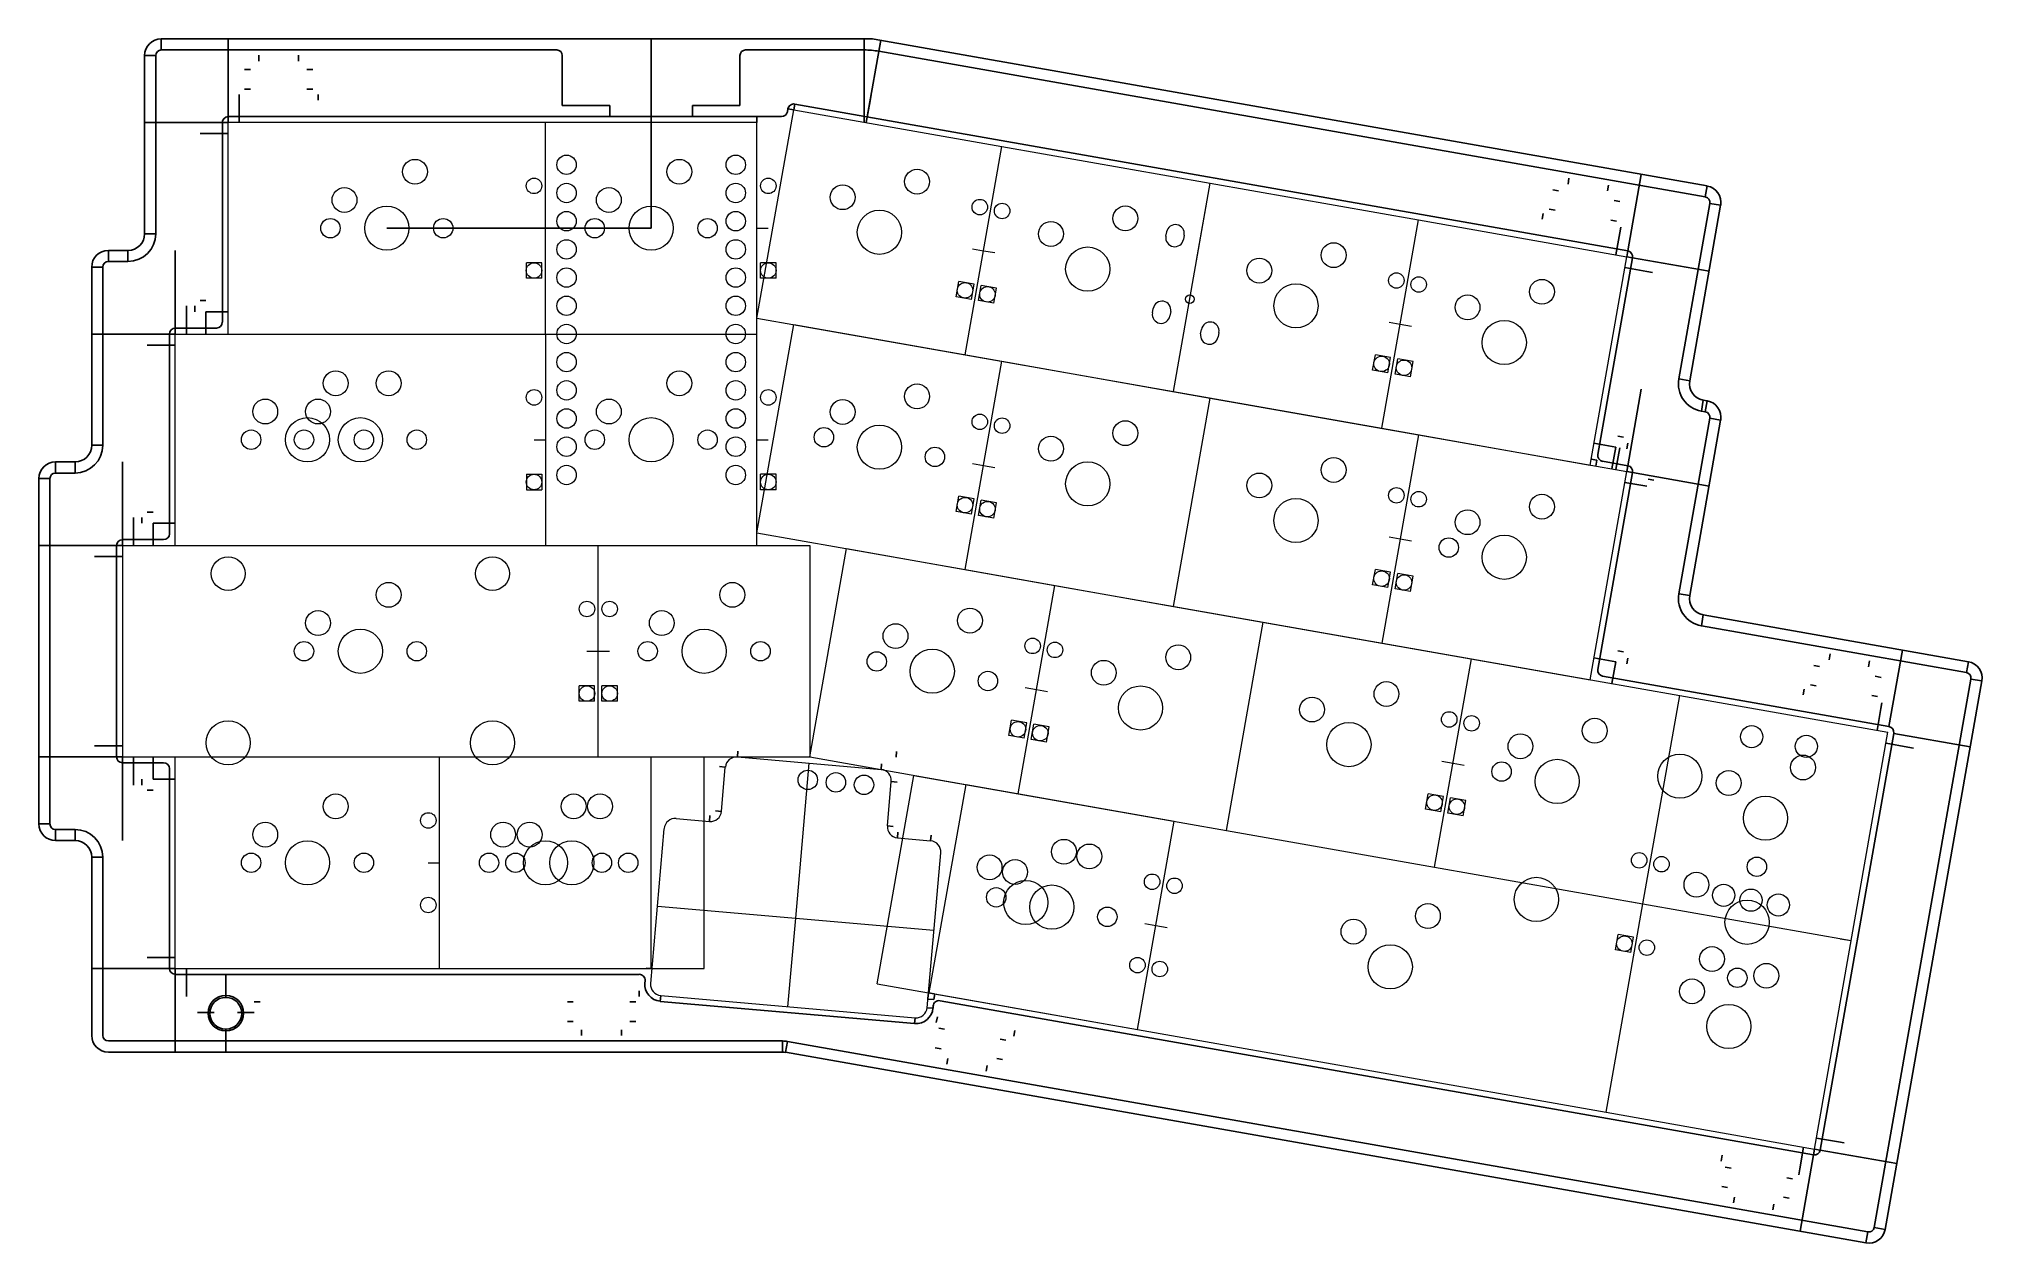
# Model space of a CAD drawing. Header units: millimetres. Extents: x -31 to 144, y -91 to 17.
import ezdxf

# ---------------------------------------------------------------- set-up
doc = ezdxf.new("R2010")
doc.units = ezdxf.units.MM
for name, color, linetype, lineweight, true_color in [('acrylic diffuser stepdown', 252, 'Continuous', 25, 0xa0a0a4), ('clearance lines keycaps', 54, 'Continuous', 25, 0x808000), ('coponent footprints', 7, 'Continuous', 5, 0x000000)]:
    doc.layers.add(name, color=color, linetype=linetype, lineweight=lineweight, true_color=true_color)
doc.layers.add('Helplines', color=4, linetype='Continuous', true_color=0x00ffff)

msp = doc.modelspace()

# ---------------------------------------------------------------- linework, layer by layer
at = {"layer": 'acrylic diffuser stepdown'}
for p, q in [((15.31, 16.05), (-20.31, 16.05)), ((43.01, 16.05), (32.31, 16.05)), ((118.75, 2.81), (44.32, 15.94)), ((-20.81, -0.5), (-20.81, 15.55)), ((15.81, 11.05), (15.81, 15.55)), ((31.81, 11.05), (31.81, 15.55)), ((15.81, 11.05), (20.09, 11.05)), ((20.09, 11.05), (20.09, 10.05)), ((27.53, 11.05), (31.81, 11.05)), ((27.53, 11.05), (27.53, 10.05)), ((36.08, 10.48), (36.13, 10.75)), ((36.74, 11.18), (111.78, -2.05)), ((-14.81, 9.52), (-14.81, -8.47)), ((-14.29, 10.05), (35.56, 10.05)), ((119.16, 2.23), (116.37, -13.57)), ((-25.58, -19.55), (-25.58, -3.5)), ((-25.08, -3), (-23.31, -3)), ((109.08, -20.39), (112.2, -2.66)), ((-19.58, -27.52), (-19.58, -9.53)), ((-15.34, -9), (-19.05, -9)), ((119.16, -17.11), (116.37, -32.92)), ((118.4, -16.47), (118.75, -16.53)), ((109.51, -20.99), (111.78, -21.4)), ((-30.34, -53.65), (-30.34, -22.55)), ((-29.84, -22.05), (-28.08, -22.05)), ((109.08, -39.73), (112.2, -22)), ((-24.34, -47.62), (-24.34, -28.58)), ((-23.81, -28.05), (-20.1, -28.05)), ((118.4, -35.81), (142.28, -40.02)), ((135.3, -44.89), (109.51, -40.34)), ((142.68, -40.6), (133.97, -89.99)), ((129.11, -83.02), (135.73, -45.5)), ((-20.1, -48.15), (-23.81, -48.15)), ((-19.58, -66.67), (-19.58, -48.67)), ((-29.84, -54.15), (-28.08, -54.15)), ((-25.58, -56.65), (-25.58, -72.7)), ((-19.05, -67.2), (22.74, -67.2)), ((23.24, -67.98), (23.26, -67.77)), ((24.63, -69.63), (47.54, -71.63)), ((128.5, -83.44), (49.83, -69.57)), ((49.2, -70.25), (49.21, -70.04)), ((35.64, -73.2), (-25.08, -73.2)), ((133.4, -90.4), (36.08, -73.24))]:
    msp.add_line(p, q, dxfattribs=at)
for centre, radius, start, end in [((-20.31, 15.55), 0.5, 90, 180), ((15.31, 15.55), 0.5, 0, 90), ((32.31, 15.55), 0.5, 90, 180), ((43.01, 8.52), 7.53, 80, 90), ((36.65, 10.66), 0.525, 80, 170), ((-14.29, 9.52), 0.525, 90, 180), ((35.56, 10.57), 0.525, 270, 350), ((118.67, 2.32), 0.5, 350, 80), ((-23.31, -0.5), 2.5, 270, 360), ((-25.08, -3.5), 0.5, 90, 180), ((111.69, -2.57), 0.525, 350, 80), ((-15.34, -8.47), 0.525, 270, 0), ((-19.05, -9.53), 0.525, 90, 180), ((118.83, -14.01), 2.5, 170, 260), ((118.67, -17.03), 0.5, 350, 80), ((-28.08, -19.55), 2.5, 270, 360), ((109.6, -20.48), 0.525, 170, 260), ((-29.84, -22.55), 0.5, 90, 180), ((111.69, -21.91), 0.525, 350, 80), ((-20.1, -27.52), 0.525, 270, 0), ((-23.81, -28.58), 0.525, 90, 180), ((118.83, -33.35), 2.5, 170, 260), ((109.6, -39.82), 0.525, 170, 260), ((142.19, -40.52), 0.5, 350, 80), ((135.21, -45.4), 0.525, 350, 80), ((-23.81, -47.62), 0.525, 180, 270), ((-20.1, -48.67), 0.525, 0, 90), ((-29.84, -53.65), 0.5, 180, 270), ((-28.08, -56.65), 2.5, 360, 90), ((-19.05, -66.67), 0.525, 180, 270), ((22.74, -67.72), 0.525, 355, 90), ((24.76, -68.11), 1.52, 175, 265), ((49.74, -70.09), 0.525, 80, 175), ((47.68, -70.11), 1.52, 265, 355), ((-25.08, -72.7), 0.5, 180, 270), ((35.64, -75.7), 2.5, 80, 90), ((128.59, -82.93), 0.525, 260, 350), ((133.48, -89.91), 0.5, 260, 350)]:
    msp.add_arc(centre, radius, start, end, dxfattribs=at)
at = {"layer": 'clearance lines keycaps'}
for p, q in [((-20.31, 17.05), (43.63, 17.05)), ((43.89, 17.03), (118.93, 3.8)), ((-21.81, -0.5), (-21.81, 15.55)), ((36.08, 10.48), (36.13, 10.75)), ((36.74, 11.18), (111.78, -2.05)), ((-14.81, 9.52), (-14.81, -8.47)), ((-14.29, 10.05), (35.56, 10.05)), ((117.36, -13.75), (120.14, 2.06)), ((-26.58, -19.55), (-26.58, -3.5)), ((-25.08, -2), (-23.31, -2)), ((109.08, -20.39), (112.2, -2.66)), ((-19.58, -27.52), (-19.58, -9.53)), ((-15.34, -9), (-19.05, -9)), ((118.57, -15.49), (118.93, -15.55)), ((117.36, -33.09), (120.14, -17.29)), ((109.51, -20.99), (111.78, -21.4)), ((-31.34, -53.65), (-31.34, -22.55)), ((-29.84, -21.05), (-28.08, -21.05)), ((109.08, -39.73), (112.2, -22)), ((-24.34, -47.62), (-24.34, -28.58)), ((-23.81, -28.05), (-20.1, -28.05)), ((142.45, -39.04), (118.57, -34.83)), ((135.3, -44.89), (109.51, -40.34)), ((134.96, -90.17), (143.67, -40.78)), ((129.11, -83.02), (135.73, -45.5)), ((-20.1, -48.15), (-23.81, -48.15)), ((-19.58, -66.67), (-19.58, -48.67)), ((-29.84, -55.15), (-28.08, -55.15)), ((-26.58, -72.7), (-26.58, -56.65)), ((-19.05, -67.2), (22.74, -67.2)), ((23.24, -67.98), (23.26, -67.77)), ((24.63, -69.63), (47.54, -71.63)), ((128.5, -83.44), (49.83, -69.57)), ((49.2, -70.25), (49.21, -70.04)), ((-25.08, -74.2), (35.64, -74.2)), ((133.22, -91.38), (35.9, -74.22))]:
    msp.add_line(p, q, dxfattribs=at)
for centre, radius, start, end in [((-20.31, 15.55), 1.5, 90, 180), ((43.63, 15.55), 1.5, 80, 90), ((36.65, 10.66), 0.525, 80, 170), ((-14.29, 9.52), 0.525, 90, 180), ((35.56, 10.57), 0.525, 270, 350), ((118.67, 2.32), 1.5, 350, 80), ((-23.31, -0.5), 1.5, 270, 0), ((-25.08, -3.5), 1.5, 90, 180), ((111.69, -2.57), 0.525, 350, 80), ((-15.34, -8.47), 0.525, 270, 0), ((-19.05, -9.53), 0.525, 90, 180), ((118.83, -14.01), 1.5, 170, 260), ((118.67, -17.03), 1.5, 350, 80), ((-28.08, -19.55), 1.5, 270, 0), ((109.6, -20.48), 0.525, 170, 260), ((-29.84, -22.55), 1.5, 90, 180), ((111.69, -21.91), 0.525, 350, 80), ((-20.1, -27.52), 0.525, 270, 0), ((-23.81, -28.58), 0.525, 90, 180), ((118.83, -33.35), 1.5, 170, 260), ((109.6, -39.82), 0.525, 170, 260), ((142.19, -40.52), 1.5, 350, 80), ((135.21, -45.4), 0.525, 350, 80), ((-23.81, -47.62), 0.525, 180, 270), ((-20.1, -48.67), 0.525, 0, 90), ((-29.84, -53.65), 1.5, 180, 270), ((-28.08, -56.65), 1.5, 0, 90), ((-19.05, -66.67), 0.525, 180, 270), ((22.74, -67.72), 0.525, 355, 90), ((24.76, -68.11), 1.52, 175, 265), ((49.74, -70.09), 0.525, 80, 175), ((47.68, -70.11), 1.52, 265, 355), ((-25.08, -72.7), 1.5, 180, 270), ((35.64, -75.7), 1.5, 80, 90), ((128.59, -82.93), 0.525, 260, 350), ((133.48, -89.91), 1.5, 260, 350)]:
    msp.add_arc(centre, radius, start, end, dxfattribs=at)
at = {"layer": 'coponent footprints'}
for p, q in [((33.34, -8.1), (36.65, 10.66)), ((36.65, 10.66), (55.41, 7.36)), ((33.34, 9.52), (-14.29, 9.52)), ((-14.29, -9.53), (-14.29, 9.52)), ((14.29, -9.53), (14.29, 9.52)), ((33.34, -9.53), (33.34, 9.52)), ((52.1, -11.41), (55.41, 7.36)), ((55.41, 7.36), (74.17, 4.05)), ((70.86, -14.71), (74.17, 4.05)), ((72.94, -2.9), (74.17, 4.05)), ((74.17, 4.05), (92.93, 0.74)), ((12.24, 0), (13.26, 0)), ((13.26, 0), (14.29, 0)), ((33.34, 0), (34.36, 0)), ((89.62, -18.02), (92.93, 0.74)), ((92.93, 0.74), (111.69, -2.57)), ((70.18, -0.73), (70.25, -0.34)), ((71.82, -0.62), (71.75, -1.01)), ((13.96, -3.11), (12.57, -3.11)), ((12.57, -4.51), (12.57, -3.11)), ((13.96, -4.51), (13.96, -3.11)), ((35.06, -3.11), (33.66, -3.11)), ((33.66, -4.51), (33.66, -3.11)), ((35.06, -4.51), (35.06, -3.11)), ((52.74, -1.85), (53.75, -2.03)), ((53.75, -2.03), (54.76, -2.2)), ((108.38, -21.33), (111.69, -2.57)), ((13.96, -4.51), (12.57, -4.51)), ((35.06, -4.51), (33.66, -4.51)), ((51.27, -6.17), (51.52, -4.79)), ((52.89, -5.03), (51.52, -4.79)), ((52.65, -6.41), (52.89, -5.03)), ((53.29, -6.52), (53.53, -5.15)), ((54.91, -5.39), (53.53, -5.15)), ((52.65, -6.41), (51.27, -6.17)), ((54.67, -6.76), (53.29, -6.52)), ((54.67, -6.76), (54.91, -5.39)), ((33.34, -8.1), (52.1, -11.41)), ((33.34, -27.44), (36.65, -8.68)), ((36.65, -8.68), (55.41, -11.99)), ((68.96, -7.63), (69.03, -7.23)), ((70.61, -7.51), (70.54, -7.9)), ((90.27, -8.46), (91.27, -8.64)), ((91.27, -8.64), (92.28, -8.82)), ((-19.05, -9.53), (33.34, -9.53)), ((-19.05, -28.58), (-19.05, -9.53)), ((14.29, -9.53), (14.29, -28.58)), ((33.34, -28.58), (33.34, -9.53)), ((73.3, -9.51), (73.37, -9.11)), ((74.94, -9.39), (74.88, -9.79)), ((52.1, -11.41), (70.86, -14.71)), ((52.1, -30.75), (55.41, -11.99)), ((55.41, -11.99), (74.17, -15.3)), ((88.79, -12.78), (89.04, -11.41)), ((90.41, -11.65), (89.04, -11.41)), ((90.17, -13.02), (90.41, -11.65)), ((90.81, -13.14), (91.05, -11.76)), ((92.43, -12), (91.05, -11.76)), ((92.19, -13.38), (92.43, -12)), ((90.17, -13.02), (88.79, -12.78)), ((92.19, -13.38), (90.81, -13.14)), ((70.86, -14.71), (89.62, -18.02)), ((70.86, -34.06), (74.17, -15.3)), ((74.17, -15.3), (92.93, -18.6)), ((13.26, -19.05), (14.29, -19.05)), ((33.34, -19.05), (34.36, -19.05)), ((89.62, -18.02), (108.38, -21.33)), ((92.93, -18.6), (89.62, -37.37)), ((92.93, -18.6), (111.69, -21.91)), ((12.57, -22.16), (12.57, -23.56)), ((12.57, -22.16), (13.96, -22.16)), ((13.96, -22.16), (13.96, -23.56)), ((35.06, -22.16), (33.66, -22.16)), ((33.66, -23.56), (33.66, -22.16)), ((35.06, -23.56), (35.06, -22.16)), ((52.74, -21.19), (53.75, -21.37)), ((53.75, -21.37), (54.76, -21.55)), ((108.38, -40.67), (111.69, -21.91)), ((12.57, -23.56), (13.96, -23.56)), ((35.06, -23.56), (33.66, -23.56)), ((51.27, -25.51), (51.52, -24.13)), ((52.89, -24.38), (51.52, -24.13)), ((52.65, -25.75), (52.89, -24.38)), ((53.29, -25.87), (53.53, -24.49)), ((54.91, -24.73), (53.53, -24.49)), ((52.65, -25.75), (51.27, -25.51)), ((54.67, -26.11), (53.29, -25.87)), ((54.67, -26.11), (54.91, -24.73)), ((33.34, -27.44), (52.1, -30.75)), ((33.34, -28.58), (33.34, -27.74)), ((90.27, -27.81), (91.27, -27.99)), ((91.27, -27.99), (92.28, -28.16)), ((91.27, -27.99), (92.28, -28.16)), ((-23.81, -28.58), (-23.81, -47.62)), ((-23.81, -28.58), (38.1, -28.58)), ((19.05, -47.62), (19.05, -28.58)), ((38.1, -28.58), (38.1, -47.62)), ((38.1, -47.62), (41.41, -28.86)), ((41.41, -28.86), (60.17, -32.17)), ((52.1, -30.75), (70.86, -34.06)), ((88.79, -32.13), (89.04, -30.75)), ((90.41, -30.99), (89.04, -30.75)), ((90.17, -32.37), (90.41, -30.99)), ((90.81, -32.48), (91.05, -31.11)), ((92.43, -31.35), (91.05, -31.11)), ((92.19, -32.72), (92.43, -31.35)), ((56.86, -50.93), (60.17, -32.17)), ((60.17, -32.17), (78.93, -35.48)), ((90.17, -32.37), (88.79, -32.13)), ((92.19, -32.72), (90.81, -32.48)), ((70.86, -34.06), (89.62, -37.37)), ((75.62, -54.24), (78.93, -35.48)), ((78.93, -35.48), (97.69, -38.79)), ((18.03, -38.1), (19.05, -38.1)), ((19.05, -38.1), (20.07, -38.1)), ((89.62, -37.37), (108.38, -40.67)), ((94.38, -57.55), (97.69, -38.79)), ((97.69, -38.79), (116.45, -42.1)), ((18.72, -41.21), (17.33, -41.21)), ((17.33, -42.61), (17.33, -41.21)), ((18.72, -42.61), (18.72, -41.21)), ((20.77, -41.21), (19.37, -41.21)), ((19.37, -42.61), (19.37, -41.21)), ((20.77, -42.61), (20.77, -41.21)), ((57.51, -41.37), (58.51, -41.55)), ((58.51, -41.55), (59.52, -41.73)), ((18.72, -42.61), (17.33, -42.61)), ((20.77, -42.61), (19.37, -42.61)), ((113.14, -60.86), (116.45, -42.1)), ((116.45, -42.1), (135.21, -45.4)), ((56.04, -45.69), (56.28, -44.32)), ((57.65, -44.56), (56.28, -44.32)), ((57.41, -45.94), (57.65, -44.56)), ((58.05, -46.05), (58.29, -44.67)), ((59.67, -44.92), (58.29, -44.67)), ((59.43, -46.29), (59.67, -44.92)), ((128.59, -82.93), (135.21, -45.4)), ((57.41, -45.94), (56.04, -45.69)), ((59.43, -46.29), (58.05, -46.05)), ((-23.81, -47.62), (38.1, -47.62)), ((-19.05, -66.67), (-19.05, -47.62)), ((4.76, -66.67), (4.76, -47.62)), ((4.76, -47.62), (23.81, -47.62)), ((4.76, -66.67), (4.76, -47.62)), ((4.76, -47.62), (23.81, -47.62)), ((4.76, -66.67), (4.76, -47.62)), ((23.81, -66.67), (23.81, -47.62)), ((28.58, -66.67), (28.58, -47.62)), ((30.14, -52.52), (30.49, -48.53)), ((31.58, -47.62), (44.53, -48.76)), ((36.83, -62.14), (38.05, -48.19)), ((38.1, -47.62), (56.86, -50.93)), ((95.03, -47.99), (96.04, -48.17)), ((96.04, -48.17), (97.04, -48.35)), ((96.04, -48.17), (97.04, -48.35)), ((44.17, -68.04), (47.48, -49.28)), ((45.09, -53.83), (45.43, -49.84)), ((47.48, -49.28), (70.93, -53.41)), ((48.86, -68.87), (52.17, -50.11)), ((52.17, -50.11), (70.93, -53.41)), ((52.17, -50.11), (70.93, -53.41)), ((56.86, -50.93), (75.62, -54.24)), ((93.56, -52.31), (93.8, -50.93)), ((94.93, -52.55), (93.56, -52.31)), ((95.18, -51.18), (93.8, -50.93)), ((94.93, -52.55), (95.18, -51.18)), ((95.57, -52.67), (95.82, -51.29)), ((97.19, -51.53), (95.82, -51.29)), ((96.95, -52.91), (97.19, -51.53)), ((23.77, -68.02), (24.99, -54.08)), ((26.07, -53.17), (29.06, -53.43)), ((67.62, -72.17), (70.93, -53.41)), ((67.62, -72.17), (70.93, -53.41)), ((67.62, -72.17), (70.93, -53.41)), ((75.62, -54.24), (94.38, -57.55)), ((96.95, -52.91), (95.57, -52.67)), ((46, -54.91), (48.98, -55.17)), ((3.74, -57.15), (4.76, -57.15)), ((48.67, -70.2), (49.89, -56.25)), ((94.38, -57.55), (113.14, -60.86)), ((24.38, -61.05), (49.28, -63.23)), ((109.83, -79.62), (113.14, -60.86)), ((112.13, -60.68), (113.14, -60.86)), ((112.13, -60.68), (113.14, -60.86)), ((113.14, -60.86), (131.9, -64.16)), ((113.14, -60.86), (114.15, -61.03)), ((113.14, -60.86), (114.15, -61.03)), ((36.13, -70.11), (36.83, -62.14)), ((68.27, -62.62), (69.28, -62.79)), ((69.28, -62.79), (70.28, -62.97)), ((110.66, -65), (110.91, -63.62)), ((112.28, -63.86), (110.91, -63.62)), ((112.04, -65.24), (112.28, -63.86)), ((130.89, -63.99), (131.9, -64.16)), ((112.04, -65.24), (110.66, -65)), ((-19.05, -66.67), (4.76, -66.67)), ((4.76, -66.67), (28.58, -66.67)), ((4.76, -66.67), (23.81, -66.67)), ((4.76, -66.67), (23.81, -66.67)), ((44.17, -68.04), (67.62, -72.17)), ((24.68, -69.11), (47.59, -71.11)), ((48.86, -68.87), (67.62, -72.17)), ((48.86, -68.87), (67.62, -72.17)), ((67.62, -72.17), (109.83, -79.62)), ((109.83, -79.62), (128.59, -82.93))]:
    msp.add_line(p, q, dxfattribs=at)
for centre, radius in [((2.54, 5.08), 1.12), ((16.19, 5.71), 0.876), ((26.35, 5.08), 1.12), ((31.43, 5.71), 0.876), ((47.76, 4.19), 1.12), ((-3.81, 2.54), 1.12), ((13.26, 3.81), 0.698), ((16.19, 3.17), 0.876), ((20, 2.54), 1.12), ((31.43, 3.17), 0.876), ((34.36, 3.81), 0.698), ((41.06, 2.79), 1.12), ((0, 0), 1.99), ((23.81, 0), 1.99), ((53.41, 1.9), 0.698), ((55.42, 1.55), 0.698), ((66.52, 0.88), 1.12), ((-5.08, 0), 0.875), ((5.08, 0), 0.875), ((16.19, 0.63), 0.876), ((18.73, 0), 0.875), ((28.89, 0), 0.875), ((31.43, 0.63), 0.876), ((44.37, -0.37), 1.99), ((59.82, -0.52), 1.12), ((16.19, -1.91), 0.876), ((31.43, -1.91), 0.876), ((63.13, -3.68), 1.99), ((85.28, -2.43), 1.12), ((13.26, -3.81), 0.698), ((13.26, -3.81), 0.698), ((34.36, -3.81), 0.698), ((78.58, -3.82), 1.12), ((16.19, -4.45), 0.876), ((31.43, -4.45), 0.876), ((52.08, -5.6), 0.698), ((81.89, -6.99), 1.99), ((90.93, -4.71), 0.698), ((92.94, -5.07), 0.698), ((104.04, -5.73), 1.12), ((16.19, -6.99), 0.876), ((31.43, -6.99), 0.876), ((54.1, -5.96), 0.698), ((72.33, -6.39), 0.4), ((97.34, -7.13), 1.12), ((16.19, -9.53), 0.876), ((31.43, -9.53), 0.876), ((100.65, -10.3), 1.99), ((16.19, -12.06), 0.876), ((31.43, -12.06), 0.876), ((89.6, -12.22), 0.698), ((91.62, -12.57), 0.698), ((-4.6, -13.97), 1.12), ((0.16, -13.97), 1.12), ((16.19, -14.6), 0.876), ((26.35, -13.97), 1.12), ((31.43, -14.6), 0.876), ((-10.95, -16.51), 1.12), ((-6.19, -16.51), 1.12), ((13.26, -15.24), 0.698), ((20, -16.51), 1.12), ((34.36, -15.24), 0.698), ((41.06, -16.55), 1.12), ((47.76, -15.15), 1.12), ((-7.14, -19.05), 1.99), ((-2.38, -19.05), 1.99), ((16.19, -17.14), 0.876), ((23.81, -19.05), 1.99), ((31.43, -17.14), 0.876), ((53.41, -17.44), 0.698), ((55.42, -17.79), 0.698), ((66.52, -18.46), 1.12), ((-12.22, -19.05), 0.875), ((-7.46, -19.05), 0.875), ((-2.06, -19.05), 0.875), ((2.7, -19.05), 0.875), ((16.19, -19.68), 0.876), ((18.73, -19.05), 0.875), ((28.89, -19.05), 0.875), ((31.43, -19.68), 0.876), ((39.37, -18.83), 0.875), ((44.37, -19.72), 1.99), ((59.82, -19.86), 1.12), ((49.37, -20.6), 0.875), ((85.28, -21.77), 1.12), ((13.26, -22.86), 0.698), ((16.19, -22.23), 0.876), ((16.19, -22.23), 0.876), ((31.43, -22.23), 0.876), ((34.36, -22.86), 0.698), ((63.13, -23.02), 1.99), ((78.58, -23.17), 1.12), ((52.08, -24.94), 0.698), ((81.89, -26.33), 1.99), ((90.93, -24.06), 0.698), ((92.94, -24.41), 0.698), ((104.04, -25.08), 1.12), ((54.1, -25.3), 0.698), ((97.34, -26.48), 1.12), ((95.65, -28.76), 0.875), ((100.65, -29.64), 1.99), ((-14.29, -31.11), 1.52), ((9.52, -31.11), 1.52), ((89.6, -31.56), 0.698), ((91.62, -31.91), 0.698), ((0.16, -33.02), 1.12), ((31.12, -33.02), 1.12), ((-6.19, -35.56), 1.12), ((18.03, -34.29), 0.698), ((20.07, -34.29), 0.698), ((24.77, -35.56), 1.12), ((52.52, -35.34), 1.12), ((-2.38, -38.1), 1.99), ((28.58, -38.1), 1.99), ((45.82, -36.74), 1.12), ((-7.46, -38.1), 0.875), ((2.7, -38.1), 0.875), ((23.5, -38.1), 0.875), ((33.66, -38.1), 0.875), ((44.13, -39.02), 0.875), ((49.13, -39.9), 1.99), ((58.17, -37.62), 0.698), ((60.18, -37.98), 0.698), ((71.28, -38.64), 1.12), ((54.14, -40.78), 0.875), ((64.58, -40.04), 1.12), ((18.03, -41.91), 0.698), ((20.07, -41.91), 0.698), ((67.89, -43.21), 1.99), ((90.04, -41.95), 1.12), ((83.34, -43.35), 1.12), ((95.69, -44.24), 0.698), ((-14.29, -46.35), 1.99), ((9.52, -46.35), 1.99), ((56.85, -45.13), 0.698), ((56.85, -45.13), 0.698), ((58.86, -45.48), 0.698), ((58.86, -45.48), 0.698), ((86.66, -46.51), 1.99), ((97.71, -44.59), 0.698), ((108.8, -45.26), 1.12), ((122.93, -45.8), 1), ((102.11, -46.66), 1.12), ((127.85, -46.67), 1), ((37.92, -49.69), 0.876), ((100.41, -48.94), 0.875), ((105.42, -49.82), 1.99), ((116.46, -49.35), 1.99), ((120.87, -49.97), 1.12), ((127.56, -48.57), 1.12), ((40.45, -49.91), 0.876), ((42.98, -50.13), 0.876), ((-4.6, -52.07), 1.12), ((16.83, -52.07), 1.12), ((19.21, -52.07), 1.12), ((94.37, -51.74), 0.698), ((94.37, -51.74), 0.698), ((96.38, -52.1), 0.698), ((96.38, -52.1), 0.698), ((124.18, -53.13), 1.99), ((-10.95, -54.61), 1.12), ((3.74, -53.34), 0.698), ((10.48, -54.61), 1.12), ((12.86, -54.61), 1.12), ((-7.14, -57.15), 1.99), ((14.29, -57.15), 1.99), ((16.67, -57.15), 1.99), ((60.99, -56.16), 1.12), ((63.28, -56.58), 1.12), ((-12.22, -57.15), 0.875), ((-2.06, -57.15), 0.875), ((9.21, -57.15), 0.875), ((11.59, -57.15), 0.875), ((19.37, -57.15), 0.875), ((21.75, -57.15), 0.875), ((54.29, -57.56), 1.12), ((56.59, -57.98), 1.12), ((112.8, -56.93), 0.698), ((114.81, -57.28), 0.698), ((123.4, -57.51), 0.875), ((54.89, -60.26), 0.875), ((57.55, -60.73), 1.99), ((59.9, -61.14), 1.99), ((68.93, -58.86), 0.698), ((70.95, -59.22), 0.698), ((103.54, -60.45), 1.99), ((117.96, -59.13), 1.12), ((120.41, -60.08), 1), ((3.74, -60.96), 0.698), ((64.9, -62.02), 0.875), ((93.77, -61.95), 1.12), ((122.52, -62.51), 1.99), ((122.87, -60.52), 1), ((125.34, -60.95), 1), ((87.07, -63.35), 1.12), ((90.38, -66.52), 1.99), ((111.47, -64.43), 0.698), ((113.49, -64.79), 0.698), ((119.36, -65.82), 1.12), ((67.61, -66.37), 0.698), ((69.62, -66.72), 0.698), ((124.25, -67.33), 1.12), ((117.56, -68.73), 1.12), ((121.64, -67.51), 0.875), ((120.87, -71.89), 1.99)]:
    msp.add_circle(centre, radius, dxfattribs=at)
for centre, radius, start, end in [((71.03, -0.48), 0.8, 80, 170), ((71.03, -0.48), 0.8, 350, 80), ((70.96, -0.87), 0.8, 170, 260), ((70.96, -0.87), 0.8, 260, 350), ((69.82, -7.37), 0.8, 80, 170), ((69.82, -7.37), 0.8, 350, 80), ((69.75, -7.77), 0.8, 170, 260), ((69.75, -7.77), 0.8, 260, 350), ((74.16, -9.25), 0.8, 80, 170), ((74.16, -9.25), 0.8, 350, 80), ((74.09, -9.65), 0.8, 170, 260), ((74.09, -9.65), 0.8, 260, 350), ((31.49, -48.62), 1, 85, 175), ((44.44, -49.75), 1, 355, 85), ((25.98, -54.16), 1, 85, 175), ((29.15, -52.43), 1, 265, 355), ((46.08, -53.91), 1, 175, 265), ((48.9, -56.17), 1, 355, 85), ((24.76, -68.11), 1, 175, 265), ((47.68, -70.11), 1, 265, 355)]:
    msp.add_arc(centre, radius, start, end, dxfattribs=at)
at = {"layer": 'Helplines'}
for p, q in [((-20.31, 16.05), (-20.31, 17.05)), ((-14.29, 17.05), (-14.29, 10.05)), ((23.81, 0), (23.81, 17.05)), ((43.01, 17.05), (43.01, 10.05)), ((43.01, 16.05), (43.01, 17.05)), ((44.49, 16.92), (43.28, 10.03)), ((44.49, 16.92), (44.32, 15.94)), ((-21.81, 15.55), (-20.81, 15.55)), ((-12.81, 14.3), (-12.29, 14.3)), ((-11.54, 15.05), (-11.54, 15.57)), ((-7.94, 15.05), (-7.94, 15.57)), ((-7.19, 14.3), (-6.66, 14.3)), ((-12.81, 12.52), (-12.29, 12.52)), ((-7.19, 12.52), (-6.66, 12.52)), ((-13.29, 11.52), (-13.29, 12.05)), ((-13.29, 9.52), (-13.29, 11.52)), ((-6.19, 11.52), (-6.19, 12.05)), ((36.13, 10.75), (36.65, 10.66)), ((36.65, 10.66), (36.74, 11.18)), ((43.01, 11.52), (43.01, 12.05)), ((43.01, 9.52), (43.01, 11.52)), ((43.19, 9.51), (43.53, 11.48)), ((43.53, 11.48), (43.62, 12)), ((-21.81, 9.52), (-14.81, 9.52)), ((-14.81, 9.52), (-14.29, 9.52)), ((-14.29, 9.52), (-14.29, 10.05)), ((33.34, 9.52), (33.34, 10.05)), ((-16.81, 8.52), (-16.29, 8.52)), ((-16.29, 8.52), (-14.29, 8.52)), ((106.39, 3.97), (106.48, 4.49)), ((109.94, 3.35), (110.03, 3.87)), ((112.99, 4.84), (111.78, -2.05)), ((118.93, 3.8), (118.75, 2.81)), ((105.01, 3.46), (105.52, 3.37)), ((110.55, 2.48), (111.06, 2.39)), ((119.16, 2.23), (120.14, 2.06)), ((23.81, 0), (0, 0)), ((104.06, 0.81), (104.15, 1.32)), ((104.7, 1.71), (105.22, 1.62)), ((110.24, 0.73), (110.76, 0.64)), ((111.05, -0.43), (111.14, 0.09)), ((-21.81, -0.5), (-20.81, -0.5)), ((110.7, -2.4), (111.05, -0.43)), ((-26.58, -3.5), (-25.58, -3.5)), ((-25.08, -3), (-25.08, -2)), ((-23.31, -3), (-23.31, -2)), ((-19.05, -2), (-19.05, -9)), ((111.78, -2.05), (111.69, -2.57)), ((111.69, -2.57), (112.2, -2.66)), ((112.2, -2.66), (119.1, -3.88)), ((111.51, -3.55), (113.48, -3.9)), ((113.48, -3.9), (114, -3.99)), ((-18.05, -7.52), (-18.05, -7)), ((-17.29, -7.52), (-17.29, -7)), ((-16.81, -6.52), (-16.29, -6.52)), ((-18.05, -9.53), (-18.05, -7.52)), ((-16.29, -9.53), (-16.29, -7.52)), ((-16.29, -7.52), (-14.29, -7.52)), ((-26.58, -9.53), (-19.58, -9.53)), ((-19.58, -9.53), (-19.05, -9.53)), ((-19.05, -9.53), (-19.05, -9)), ((-21.58, -10.52), (-21.05, -10.52)), ((-21.05, -10.52), (-19.05, -10.52)), ((116.37, -13.57), (117.36, -13.75)), ((112.99, -14.5), (111.78, -21.4)), ((118.4, -16.47), (118.57, -15.49)), ((118.75, -16.53), (118.93, -15.55)), ((119.16, -17.11), (120.14, -17.29)), ((110.87, -18.72), (111.39, -18.81)), ((-26.58, -19.55), (-25.58, -19.55)), ((108.99, -20.9), (108.47, -20.81)), ((108.73, -19.36), (110.7, -19.71)), ((108.9, -21.42), (108.99, -20.9)), ((110.35, -21.68), (110.7, -19.71)), ((110.7, -21.74), (111.05, -19.77)), ((111.68, -19.88), (111.77, -19.36)), ((-31.34, -22.55), (-30.34, -22.55)), ((-29.84, -22.05), (-29.84, -21.05)), ((-28.08, -22.05), (-28.08, -21.05)), ((-23.81, -21.05), (-23.81, -28.05)), ((111.78, -21.4), (111.69, -21.91)), ((111.69, -21.91), (112.2, -22)), ((112.2, -22), (119.1, -23.22)), ((113.6, -22.61), (114.11, -22.7)), ((111.51, -22.9), (113.48, -23.24)), ((-22.81, -26.58), (-22.81, -26.05)), ((-22.05, -26.58), (-22.05, -26.05)), ((-21.58, -25.58), (-21.05, -25.58)), ((-22.81, -28.58), (-22.81, -26.58)), ((-21.05, -28.58), (-21.05, -26.58)), ((-21.05, -26.58), (-19.05, -26.58)), ((-31.34, -28.58), (-24.34, -28.58)), ((-26.34, -29.57), (-25.81, -29.57)), ((-25.81, -29.57), (-23.81, -29.57)), ((-24.34, -28.58), (-23.81, -28.58)), ((-23.81, -28.58), (-23.81, -28.05)), ((116.37, -32.92), (117.36, -33.09)), ((118.4, -35.81), (118.57, -34.83)), ((110.87, -38.07), (111.39, -38.16)), ((129.92, -38.86), (130.01, -38.34)), ((136.52, -37.99), (135.3, -44.89)), ((108.73, -38.7), (110.7, -39.05)), ((110.35, -41.02), (110.7, -39.05)), ((111.68, -39.22), (111.77, -38.71)), ((128.53, -39.38), (129.05, -39.47)), ((133.46, -39.49), (133.55, -38.97)), ((142.28, -40.02), (142.45, -39.04)), ((127.58, -42.03), (127.67, -41.51)), ((128.22, -41.13), (128.74, -41.22)), ((134.07, -40.35), (134.59, -40.45)), ((142.68, -40.6), (143.67, -40.78)), ((133.76, -42.1), (134.28, -42.19)), ((134.23, -45.23), (134.57, -43.26)), ((134.57, -43.26), (134.66, -42.74)), ((135.73, -45.5), (142.62, -46.71)), ((-26.34, -46.62), (-25.81, -46.62)), ((-25.81, -46.62), (-23.81, -46.62)), ((31.58, -47.62), (31.62, -47.1)), ((45.88, -47.64), (45.92, -47.12)), ((135.04, -46.39), (137.01, -46.74)), ((137.01, -46.74), (137.52, -46.83)), ((-31.34, -47.62), (-24.34, -47.62)), ((-24.34, -47.62), (-23.81, -47.62)), ((-23.81, -48.15), (-23.81, -47.62)), ((-23.81, -48.15), (-23.81, -55.15)), ((-22.81, -47.62), (-22.81, -49.62)), ((-21.05, -47.62), (-21.05, -49.62)), ((29.97, -48.49), (30.49, -48.53)), ((44.53, -48.76), (44.57, -48.24)), ((-22.81, -49.62), (-22.81, -50.15)), ((-22.05, -49.62), (-22.05, -50.15)), ((-21.58, -50.62), (-21.05, -50.62)), ((-21.05, -49.62), (-19.05, -49.62)), ((45.43, -49.84), (45.96, -49.89)), ((29.62, -52.47), (30.14, -52.52)), ((-31.34, -53.65), (-30.34, -53.65)), ((-29.84, -54.15), (-29.84, -55.15)), ((-28.08, -54.15), (-28.08, -55.15)), ((29.06, -53.43), (29.11, -52.9)), ((45.09, -53.83), (45.61, -53.87)), ((46, -54.91), (46.04, -54.39)), ((48.98, -55.17), (49.03, -54.65)), ((-26.58, -56.65), (-25.58, -56.65)), ((-21.58, -65.67), (-21.05, -65.67)), ((-21.05, -65.67), (-19.05, -65.67)), ((-26.58, -66.67), (-19.58, -66.67)), ((-19.58, -66.67), (-19.05, -66.67)), ((-19.05, -67.2), (-19.05, -66.67)), ((-19.05, -67.2), (-19.05, -74.2)), ((-18.05, -66.67), (-18.05, -68.67)), ((-14.5, -69.27), (-14.5, -67.2)), ((23.36, -66.63), (23.89, -66.67)), ((-18.05, -69.2), (-18.05, -68.67)), ((-11.95, -69.67), (-11.42, -69.67)), ((16.28, -69.67), (16.8, -69.67)), ((21.9, -69.67), (22.43, -69.67)), ((22.73, -68.67), (22.73, -69.2)), ((24.68, -69.11), (24.63, -69.63)), ((48.79, -68.85), (48.74, -69.38)), ((48.74, -69.42), (49.26, -69.47)), ((48.79, -68.85), (49.31, -68.95)), ((49.35, -68.95), (49.26, -69.47)), ((-17.05, -70.62), (-15.55, -70.62)), ((-13.45, -70.62), (-11.95, -70.62)), ((16.28, -71.45), (16.8, -71.45)), ((21.9, -71.45), (22.43, -71.45)), ((47.59, -71.11), (47.54, -71.63)), ((48.67, -70.2), (49.2, -70.25)), ((49.59, -71.02), (49.49, -71.54)), ((-14.5, -74.2), (-14.5, -72.12)), ((17.55, -72.2), (17.55, -72.72)), ((21.15, -72.2), (21.15, -72.72)), ((35.64, -74.2), (35.64, -73.2)), ((35.9, -74.22), (36.08, -73.24)), ((49.71, -72.06), (50.22, -72.15)), ((55.25, -73.04), (55.76, -73.13)), ((56.58, -72.26), (56.49, -72.77)), ((49.4, -73.81), (49.92, -73.9)), ((50.52, -74.77), (50.43, -75.29)), ((54.94, -74.79), (55.46, -74.88)), ((54.07, -75.4), (53.98, -75.91)), ((128.77, -81.94), (130.74, -82.29)), ((120.27, -83.49), (120.18, -84.01)), ((127.26, -84.72), (127.61, -82.75)), ((128.5, -83.44), (127.29, -90.34)), ((128.59, -82.93), (128.5, -83.44)), ((128.59, -82.93), (129.11, -83.02)), ((129.11, -83.02), (136.01, -84.23)), ((130.74, -82.29), (131.26, -82.38)), ((120.56, -84.56), (121.08, -84.65)), ((126.1, -85.53), (126.62, -85.62)), ((127.26, -84.72), (127.17, -85.24)), ((120.26, -86.3), (120.77, -86.4)), ((121.38, -87.26), (121.29, -87.78)), ((125.8, -87.28), (126.31, -87.37)), ((124.93, -87.89), (124.84, -88.41)), ((133.22, -91.38), (133.4, -90.4)), ((133.97, -89.99), (134.96, -90.17))]:
    msp.add_line(p, q, dxfattribs=at)
for radius in [1.6, 1.43]:
    msp.add_circle((-14.5, -70.7), radius, dxfattribs=at)

doc.saveas('drawing.dxf')
